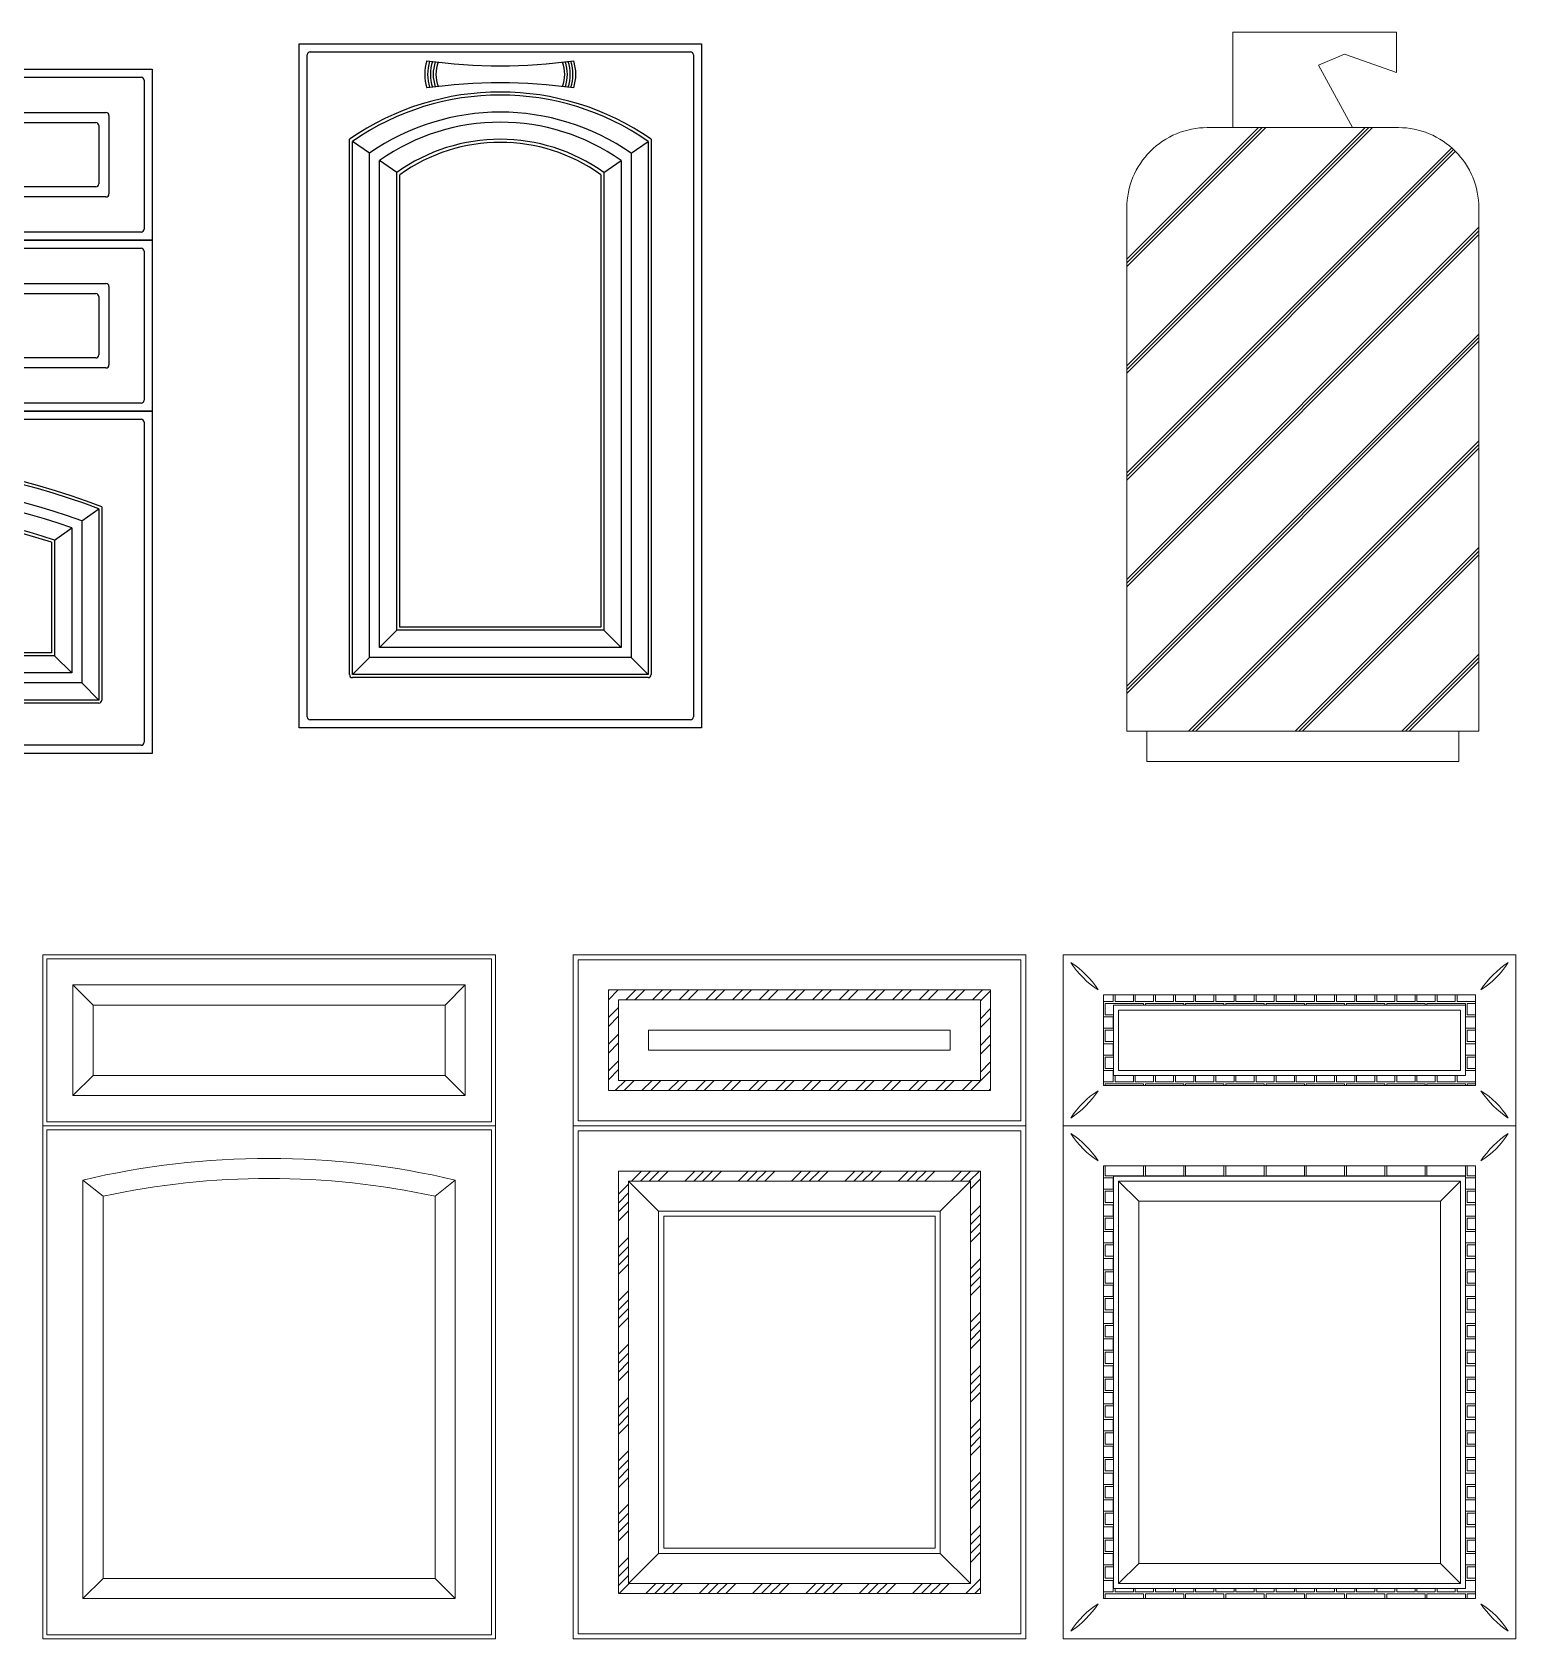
# Model space of a CAD drawing. Header units: millimetres. Extents: x 351279 to 387190, y -1289537 to -1277077.
# Drawn here: x 356381 to 357856, y -1280500 to -1278903 of the extents above; entities that cross this region are included whole.
import ezdxf

# ---------------------------------------------------------------- set-up
doc = ezdxf.new("R2010")
doc.units = ezdxf.units.MM
doc.header["$LTSCALE"] = 20
doc.layers.add('图层12', color=8, linetype='Continuous', lineweight=5)
pattern_1 = [(0, (272768.11, -1340287.405), (0, 26.67), [38.125, -1.875]), (0, (272768.11, -1340276.155), (0, 26.67), [38.125, -1.875]), (0, (272778.11, -1340274.07), (0, 26.67), [18.125, -1.875]), (0, (272778.11, -1340262.82), (0, 26.67), [18.125, -1.875]), (90, (272768.11, -1340287.405), (-40, 2e-15), [11.25, -15.42]), (90, (272766.234, -1340287.405), (-40, 2e-15), [11.25, -15.42]), (90, (272778.11, -1340274.07), (-20, 1e-15), [11.25, -15.42]), (90, (272776.234, -1340274.07), (-20, 1e-15), [11.25, -15.42])]

# ---------------------------------------------------------------- blocks, each defined once
blk = doc.blocks.new('UKHGK')
for centre, radius, start, end in [((8992.6, 3373.5), 46.6, 163.1461, 196.8539), ((9021, 3917.4), 535.4, 262.1635, 277.8365), ((8992.6, 3373.5), 43.8, 162.5653, 197.4347), ((8992.6, 3373.5), 41.1, 161.8847, 198.1153), ((8992.6, 3373.5), 38.3, 161.0822, 198.9178), ((8992.6, 3373.5), 35.6, 160.1282, 199.8718), ((9049.5, 3373.5), 35.6, 340.1282, 19.8718), ((9049.5, 3373.5), 38.3, 341.0822, 18.9178), ((9049.5, 3373.5), 41.1, 341.8847, 18.1153), ((9049.5, 3373.5), 43.8, 342.5653, 17.4347), ((9049.5, 3373.5), 46.6, 343.1461, 16.8539), ((9021, 2829.6), 535.4, 82.1635, 97.8365)]:
    blk.add_arc(centre, radius, start, end)
blk = doc.blocks.new('R-D')
for p, q in [((6480.4, 5835.4), (7085.4, 5835.4)), ((6480.4, 5665.4), (6480.4, 5835.4)), ((7085.4, 5835.4), (7085.4, 5665.4)), ((6488.4, 5676.4), (6488.4, 5824.4)), ((6491.4, 5827.4), (7074.4, 5827.4)), ((7077.4, 5824.4), (7077.4, 5676.4)), ((6523.4, 5711.4), (6523.4, 5789.4)), ((6526.4, 5792.4), (7039.4, 5792.4)), ((6536.4, 5782.4), (7029.4, 5782.4)), ((7042.4, 5789.4), (7042.4, 5711.4)), ((6533.4, 5721.4), (6533.4, 5779.4)), ((7032.4, 5779.4), (7032.4, 5721.4)), ((7029.4, 5718.4), (6536.4, 5718.4)), ((7039.4, 5708.4), (6526.4, 5708.4)), ((7074.4, 5673.4), (6491.4, 5673.4)), ((7085.4, 5665.4), (6480.4, 5665.4)), ((6480.4, 5495.4), (6480.4, 5665.4)), ((6480.4, 5665.4), (7085.4, 5665.4)), ((6488.4, 5506.4), (6488.4, 5654.4)), ((6491.4, 5657.4), (7074.4, 5657.4)), ((7077.4, 5654.4), (7077.4, 5506.4)), ((7085.4, 5665.4), (7085.4, 5495.4)), ((6526.4, 5622.4), (7039.4, 5622.4)), ((6523.4, 5541.4), (6523.4, 5619.4)), ((6533.4, 5551.4), (6533.4, 5609.4)), ((6536.4, 5612.4), (7029.4, 5612.4)), ((7032.4, 5609.4), (7032.4, 5551.4)), ((7042.4, 5619.4), (7042.4, 5541.4)), ((7029.4, 5548.4), (6536.4, 5548.4)), ((7039.4, 5538.4), (6526.4, 5538.4)), ((6480.4, 5495.4), (7085.4, 5495.4)), ((6480.4, 5155.4), (6480.4, 5495.4)), ((7085.4, 5495.4), (6480.4, 5495.4)), ((7074.4, 5503.4), (6491.4, 5503.4)), ((7085.4, 5495.4), (7085.4, 5155.4)), ((6488.4, 5166.4), (6488.4, 5484.4)), ((6491.4, 5487.4), (7074.4, 5487.4)), ((7077.4, 5484.4), (7077.4, 5166.4)), ((6530.4, 5208.4), (6530.4, 5400.4)), ((6550.4, 5386.5), (6533.4, 5398.3)), ((6533.4, 5208.4), (6533.4, 5398.3)), ((7015.4, 5386.5), (7032.4, 5398.3)), ((7032.4, 5398.3), (7032.4, 5208.4)), ((7035.4, 5400.4), (7035.4, 5208.4)), ((6550.4, 5225.4), (6550.4, 5386.5)), ((7015.4, 5386.5), (7015.4, 5225.4)), ((6577.4, 5367.3), (6560.4, 5379.5)), ((6560.4, 5235.4), (6560.4, 5379.5)), ((6577.4, 5252.4), (6577.4, 5367.3)), ((6988.4, 5367.3), (7005.4, 5379.5)), ((6988.4, 5367.3), (6988.4, 5252.4)), ((7005.4, 5379.5), (7005.4, 5235.4)), ((6580.4, 5255.4), (6580.4, 5365.2)), ((6985.4, 5365.2), (6985.4, 5255.4)), ((6985.4, 5255.4), (6580.4, 5255.4)), ((6577.4, 5252.4), (6560.4, 5235.4)), ((6988.4, 5252.4), (6577.4, 5252.4)), ((6988.4, 5252.4), (7005.4, 5235.4)), ((6550.4, 5225.4), (6533.4, 5208.4)), ((7015.4, 5225.4), (6550.4, 5225.4)), ((7005.4, 5235.4), (6560.4, 5235.4)), ((7015.4, 5225.4), (7032.4, 5208.4)), ((7032.4, 5208.4), (6533.4, 5208.4)), ((7032.4, 5205.4), (6533.4, 5205.4)), ((7074.4, 5163.4), (6491.4, 5163.4)), ((7085.4, 5155.4), (6480.4, 5155.4))]:
    blk.add_line(p, q)
for centre, radius, start, end in [((6491.4, 5824.4), 3, 90, 180), ((7074.4, 5824.4), 3, 360, 90), ((6526.4, 5789.4), 3, 90, 180), ((6536.4, 5779.4), 3, 90, 180), ((7029.4, 5779.4), 3, 360, 90), ((7039.4, 5789.4), 3, 360, 90), ((6536.4, 5721.4), 3, 180, 270), ((7029.4, 5721.4), 3, 270, 360), ((6526.4, 5711.4), 3, 180, 270), ((7039.4, 5711.4), 3, 270, 360), ((6491.4, 5676.4), 3, 180, 270), ((7074.4, 5676.4), 3, 270, 360), ((6491.4, 5654.4), 3, 90, 180), ((7074.4, 5654.4), 3, 360, 90), ((6526.4, 5619.4), 3, 90, 180), ((7039.4, 5619.4), 3, 360, 90), ((6536.4, 5609.4), 3, 90, 180), ((7029.4, 5609.4), 3, 360, 90), ((6536.4, 5551.4), 3, 180, 270), ((7029.4, 5551.4), 3, 270, 360), ((6526.4, 5541.4), 3, 180, 270), ((7039.4, 5541.4), 3, 270, 360), ((6491.4, 5506.4), 3, 180, 270), ((7074.4, 5506.4), 3, 270, 360), ((6491.4, 5484.4), 3, 90, 180), ((7074.4, 5484.4), 3, 0, 90), ((6782.9, 4745.6), 701.8, 68.9114, 111.0886), ((6782.9, 4745.6), 698.8, 69.0801, 110.9199), ((6782.9, 4745.6), 681.8, 70.0604, 109.9396), ((6782.9, 4745.6), 671.8, 70.6571, 109.3429), ((6782.9, 4745.6), 654.8, 71.7082, 108.2918), ((6782.9, 4745.6), 651.8, 71.8987, 108.1013), ((6533.4, 5208.4), 3, 180, 270), ((7032.4, 5208.4), 3, 270, 360), ((6491.4, 5166.4), 3, 180, 270), ((7074.4, 5166.4), 3, 270, 360)]:
    blk.add_arc(centre, radius, start, end)
for p in [(-2238.1, 2436.3), (-2238.1, 2266.3), (-2238.1, 2092.3)]:
    blk.add_blockref('UKHGK', p)
blk = doc.blocks.new('rhdrghfdh')
at = {"lineweight": 5}
h = blk.add_hatch(dxfattribs=at)
h.set_pattern_fill('JIS_RC_15', color=252, scale=5, style=0)
h.paths.add_polyline_path([(-132586, 7949.5), (-132236, 7949.5), (-132236, 8469.5, 0.414214), (-132316, 8549.5), (-132506, 8549.5, 0.414214), (-132586, 8469.5)])
at = {"color": 4, "lineweight": 5}
for p, q in [((-132480.5, 8549.5), (-132480.5, 8644.4)), ((-132480.5, 8644.4), (-132318, 8644.4)), ((-132318, 8644.4), (-132318, 8604.2)), ((-132369.6, 8622.5), (-132395.3, 8611.5)), ((-132395.3, 8611.5), (-132361.7, 8549.5)), ((-132318, 8604.2), (-132369.6, 8622.5))]:
    blk.add_line(p, q, dxfattribs=at)
blk.add_lwpolyline([(-132506, 8549.5), (-132316, 8549.5, -0.414214), (-132236, 8469.5), (-132236, 7949.5), (-132586, 7949.5), (-132586, 8469.5, -0.414214)], format="xyb", close=True, dxfattribs=at)
blk.add_lwpolyline([(-132566, 7919.5), (-132566, 7949.5), (-132256, 7949.5), (-132256, 7919.5)], close=True, dxfattribs=at)

msp = doc.modelspace()

# ---------------------------------------------------------------- hatches: boundary and pattern name
at = {"lineweight": 5}
h = msp.add_hatch(dxfattribs=at)
h.set_pattern_fill('AR-BRELM', color=25, scale=5, style=0)
h.set_pattern_definition(pattern_1)
h.paths.add_polyline_path([(357446.493, -1279860.137), (357816.493, -1279860.137), (357816.493, -1279950.137), (357446.493, -1279950.137)])
h.paths.add_polyline_path([(357456.493, -1279870.137), (357806.493, -1279870.137), (357806.493, -1279940.137), (357456.493, -1279940.137)], flags=16)
h = msp.add_hatch(dxfattribs=at)
h.set_pattern_fill('ANSI34', color=25, scale=50, style=0)
h.set_pattern_definition([(45, (273029.183, -1340287.405), (-26.516504, 26.516504), []), (45, (273038.02, -1340287.405), (-26.516504, 26.516504), []), (45, (273046.86, -1340287.405), (-26.516504, 26.516504), []), (45, (273055.7, -1340287.405), (-26.516504, 26.516504), [])])
h.paths.add_polyline_path([(356964.214, -1280455.137), (357324.214, -1280455.137), (357324.214, -1280035.137), (356964.214, -1280035.137)])
h.paths.add_polyline_path([(356974.214, -1280445.137), (357314.214, -1280445.137), (357314.214, -1280045.137), (356974.214, -1280045.137)], flags=16)
h = msp.add_hatch(dxfattribs=at)
h.set_pattern_fill('AR-BRELM', color=25, scale=5, style=0)
h.set_pattern_definition(pattern_1)
h.paths.add_polyline_path([(357446.493, -1280030.137), (357816.493, -1280030.137), (357816.493, -1280460.137), (357446.493, -1280460.137)])
h.paths.add_polyline_path([(357456.493, -1280040.137), (357806.493, -1280040.137), (357806.493, -1280450.137), (357456.493, -1280450.137)], flags=16)

# ---------------------------------------------------------------- linework, layer by layer
for p, q in [((356646.785, -1279594.718), (356646.785, -1278914.718)), ((356646.785, -1278914.718), (357046.785, -1278914.718)), ((357046.785, -1278914.718), (357046.785, -1279594.718)), ((356654.785, -1279583.718), (356654.785, -1278925.718)), ((356657.785, -1278922.718), (357035.785, -1278922.718)), ((357038.785, -1278925.718), (357038.785, -1279583.718)), ((356696.785, -1279541.718), (356696.785, -1279009.718)), ((356699.785, -1279541.718), (356699.785, -1279011.78)), ((356716.785, -1279023.588), (356699.785, -1279011.78)), ((356976.785, -1279023.588), (356993.785, -1279011.78)), ((356993.785, -1279011.78), (356993.785, -1279541.718)), ((356996.785, -1279009.718), (356996.785, -1279541.718)), ((356716.785, -1279524.718), (356716.785, -1279023.588)), ((356976.785, -1279023.588), (356976.785, -1279524.718)), ((356726.785, -1279514.718), (356726.785, -1279030.637)), ((356743.785, -1279042.803), (356726.785, -1279030.637)), ((356743.785, -1279497.718), (356743.785, -1279042.803)), ((356746.785, -1279494.718), (356746.785, -1279044.975)), ((356946.785, -1279044.975), (356946.785, -1279494.718)), ((356949.785, -1279042.803), (356966.785, -1279030.637)), ((356949.785, -1279042.803), (356949.785, -1279497.718)), ((356966.785, -1279030.637), (356966.785, -1279514.718)), ((356743.785, -1279497.718), (356726.785, -1279514.718)), ((356949.785, -1279497.718), (356743.785, -1279497.718)), ((356946.785, -1279494.718), (356746.785, -1279494.718)), ((356949.785, -1279497.718), (356966.785, -1279514.718)), ((356966.785, -1279514.718), (356726.785, -1279514.718)), ((356716.785, -1279524.718), (356699.785, -1279541.718)), ((356976.785, -1279524.718), (356716.785, -1279524.718)), ((356976.785, -1279524.718), (356993.785, -1279541.718)), ((356993.785, -1279541.718), (356699.785, -1279541.718)), ((356993.785, -1279544.718), (356699.785, -1279544.718)), ((357035.785, -1279586.718), (356657.785, -1279586.718)), ((357046.785, -1279594.718), (356646.785, -1279594.718))]:
    msp.add_line(p, q)
at = {"color": 44, "lineweight": 5}
for p, q in [((356391.882, -1280500.137), (356391.882, -1279820.137)), ((356391.882, -1279820.137), (356841.882, -1279820.137)), ((356841.882, -1279820.137), (356841.882, -1280500.137)), ((356919.214, -1280500.137), (356919.214, -1279820.137)), ((356919.214, -1279820.137), (357369.214, -1279820.137)), ((357369.214, -1279820.137), (357369.214, -1280500.137)), ((357406.493, -1280500.137), (357406.493, -1279820.137)), ((357406.493, -1279820.137), (357856.493, -1279820.137)), ((357856.493, -1279820.137), (357856.493, -1280500.137)), ((356391.882, -1279990.137), (356841.882, -1279990.137)), ((356919.214, -1279990.137), (357369.214, -1279990.137)), ((357406.493, -1279990.137), (357856.493, -1279990.137)), ((356431.882, -1280460.137), (356431.882, -1280044.137)), ((356801.882, -1280044.137), (356801.882, -1280460.137)), ((356801.882, -1280460.137), (356431.882, -1280460.137)), ((356841.882, -1280500.137), (356391.882, -1280500.137)), ((357369.214, -1280500.137), (356919.214, -1280500.137)), ((357856.493, -1280500.137), (357406.493, -1280500.137))]:
    msp.add_line(p, q, dxfattribs=at)
at = {"color": 25, "lineweight": 5}
for p, q in [((356954.214, -1279855.996), (356955.073, -1279855.137)), ((356954.214, -1279864.835), (356963.912, -1279855.137)), ((356971.59, -1279865.137), (356981.59, -1279855.137)), ((356980.429, -1279865.137), (356990.429, -1279855.137)), ((356998.106, -1279865.137), (357008.106, -1279855.137)), ((357006.945, -1279865.137), (357016.945, -1279855.137)), ((357024.623, -1279865.137), (357034.623, -1279855.137)), ((357033.462, -1279865.137), (357043.462, -1279855.137)), ((357051.139, -1279865.137), (357061.139, -1279855.137)), ((357059.978, -1279865.137), (357069.978, -1279855.137)), ((357077.656, -1279865.137), (357087.656, -1279855.137)), ((357086.495, -1279865.137), (357096.495, -1279855.137)), ((357104.172, -1279865.137), (357114.172, -1279855.137)), ((357113.011, -1279865.137), (357123.011, -1279855.137)), ((357130.689, -1279865.137), (357140.689, -1279855.137)), ((357139.528, -1279865.137), (357149.528, -1279855.137)), ((357157.205, -1279865.137), (357167.205, -1279855.137)), ((357166.044, -1279865.137), (357176.044, -1279855.137)), ((357183.722, -1279865.137), (357193.722, -1279855.137)), ((357192.561, -1279865.137), (357202.561, -1279855.137)), ((357210.238, -1279865.137), (357220.238, -1279855.137)), ((357219.077, -1279865.137), (357229.077, -1279855.137)), ((357236.755, -1279865.137), (357246.755, -1279855.137)), ((357245.594, -1279865.137), (357255.594, -1279855.137)), ((357263.271, -1279865.137), (357273.271, -1279855.137)), ((357272.11, -1279865.137), (357282.11, -1279855.137)), ((357289.788, -1279865.137), (357299.788, -1279855.137)), ((357298.627, -1279865.137), (357308.627, -1279855.137)), ((357316.304, -1279865.137), (357326.304, -1279855.137)), ((357324.214, -1279866.066), (357334.214, -1279856.066)), ((356954.214, -1279882.513), (356964.214, -1279872.513)), ((357324.214, -1279883.744), (357334.214, -1279873.744)), ((356954.214, -1279891.352), (356964.214, -1279881.352)), ((357324.214, -1279892.583), (357334.214, -1279882.583)), ((356954.214, -1279909.029), (356964.214, -1279899.029)), ((357324.214, -1279910.26), (357334.214, -1279900.26)), ((356954.214, -1279917.868), (356964.214, -1279907.868)), ((357324.214, -1279919.099), (357334.214, -1279909.099)), ((356954.214, -1279935.546), (356964.214, -1279925.546)), ((356954.214, -1279944.385), (356964.214, -1279934.385)), ((357314.693, -1279955.137), (357334.214, -1279935.616)), ((357324.214, -1279936.777), (357334.214, -1279926.777)), ((356961.139, -1279955.137), (356971.139, -1279945.137)), ((356969.978, -1279955.137), (356979.978, -1279945.137)), ((356987.656, -1279955.137), (356997.656, -1279945.137)), ((356996.495, -1279955.137), (357006.495, -1279945.137)), ((357014.172, -1279955.137), (357024.172, -1279945.137)), ((357023.011, -1279955.137), (357033.011, -1279945.137)), ((357040.689, -1279955.137), (357050.689, -1279945.137)), ((357049.528, -1279955.137), (357059.528, -1279945.137)), ((357067.205, -1279955.137), (357077.205, -1279945.137)), ((357076.044, -1279955.137), (357086.044, -1279945.137)), ((357093.722, -1279955.137), (357103.722, -1279945.137)), ((357102.561, -1279955.137), (357112.561, -1279945.137)), ((357120.238, -1279955.137), (357130.238, -1279945.137)), ((357129.077, -1279955.137), (357139.077, -1279945.137)), ((357146.755, -1279955.137), (357156.755, -1279945.137)), ((357155.594, -1279955.137), (357165.594, -1279945.137)), ((357173.271, -1279955.137), (357183.271, -1279945.137)), ((357182.11, -1279955.137), (357192.11, -1279945.137)), ((357199.788, -1279955.137), (357209.788, -1279945.137)), ((357208.627, -1279955.137), (357218.627, -1279945.137)), ((357226.304, -1279955.137), (357236.304, -1279945.137)), ((357235.143, -1279955.137), (357245.143, -1279945.137)), ((357252.821, -1279955.137), (357262.821, -1279945.137)), ((357261.66, -1279955.137), (357271.66, -1279945.137)), ((357279.337, -1279955.137), (357289.337, -1279945.137)), ((357288.176, -1279955.137), (357298.176, -1279945.137)), ((357305.854, -1279955.137), (357315.854, -1279945.137)), ((357332.37, -1279955.137), (357334.214, -1279953.293))]:
    msp.add_line(p, q, dxfattribs=at)
at = {"color": 250, "lineweight": 5}
for p, q in [((357004.214, -1280075.137), (356974.214, -1280045.137)), ((357284.214, -1280075.137), (357314.214, -1280045.137)), ((357481.493, -1280065.137), (357461.493, -1280045.137)), ((357781.493, -1280065.137), (357801.493, -1280045.137)), ((357004.214, -1280415.137), (356974.214, -1280445.137)), ((357284.214, -1280415.137), (357314.214, -1280445.137)), ((357481.493, -1280425.137), (357461.493, -1280445.137)), ((357781.493, -1280425.137), (357801.493, -1280445.137))]:
    msp.add_line(p, q, dxfattribs=at)
at = {"color": 44, "lineweight": 5}
for points in [[(356391.882, -1279820.137), (356841.882, -1279820.137), (356841.882, -1279990.137), (356391.882, -1279990.137)], [(356919.214, -1279820.137), (357369.214, -1279820.137), (357369.214, -1279990.137), (356919.214, -1279990.137)], [(357406.493, -1279820.137), (357856.493, -1279820.137), (357856.493, -1279990.137), (357406.493, -1279990.137)], [(356421.882, -1279850.137), (356811.882, -1279850.137), (356811.882, -1279960.137), (356421.882, -1279960.137)], [(356954.214, -1279855.137), (357334.214, -1279855.137), (357334.214, -1279955.137), (356954.214, -1279955.137)], [(357456.493, -1279870.137), (357806.493, -1279870.137), (357806.493, -1279940.137), (357456.493, -1279940.137)], [(356391.882, -1279990.137), (356841.882, -1279990.137), (356841.882, -1280500.137), (356391.882, -1280500.137)], [(356919.214, -1279990.137), (357369.214, -1279990.137), (357369.214, -1280500.137), (356919.214, -1280500.137)], [(357406.493, -1279990.137), (357856.493, -1279990.137), (357856.493, -1280500.137), (357406.493, -1280500.137)], [(356964.214, -1280035.137), (357324.214, -1280035.137), (357324.214, -1280455.137), (356964.214, -1280455.137)], [(357456.493, -1280040.137), (357806.493, -1280040.137), (357806.493, -1280450.137), (357456.493, -1280450.137)]]:
    msp.add_lwpolyline(points, close=True, dxfattribs=at)
at = {"color": 250, "lineweight": 5}
for points in [[(357461.493, -1280045.137), (357801.493, -1280045.137), (357801.493, -1280445.137), (357461.493, -1280445.137)], [(357004.214, -1280075.137), (357284.214, -1280075.137), (357284.214, -1280415.137), (357004.214, -1280415.137)]]:
    msp.add_lwpolyline(points, close=True, dxfattribs=at)
for centre, radius, start, end in [((356657.785, -1278925.718), 3, 90, 180), ((357035.785, -1278925.718), 3, 0, 90), ((356846.785, -1279225.58), 262.862, 55.204974, 124.795026), ((356846.785, -1279223.315), 257.597, 55.203784, 124.796216), ((356846.785, -1279209.908), 227.189, 55.095491, 124.904509), ((356846.785, -1279201.559), 208.84, 54.928262, 125.071738), ((356846.785, -1279186.592), 176.874, 54.384931, 125.615069), ((356846.785, -1279183.855), 171.136, 54.24434, 125.75566), ((356699.785, -1279541.718), 3, 180, 270), ((356993.785, -1279541.718), 3, 270, 0), ((356657.785, -1279583.718), 3, 180, 270), ((357035.785, -1279583.718), 3, 270, 0)]:
    msp.add_arc(centre, radius, start, end)
for centre, radius, start, end in [((357356.874, -1279912.226), 102.036, 34.122885, 55.877115), ((357485.567, -1279783.533), 84.033, 211.754032, 238.245968), ((357906.113, -1279912.226), 102.036, 124.122885, 145.877115), ((357777.419, -1279783.533), 84.033, 301.754032, 328.245968), ((357356.874, -1279898.048), 102.036, 304.122885, 325.877115), ((357485.567, -1280026.742), 84.033, 121.754032, 148.245968), ((357906.113, -1279898.048), 102.036, 214.122885, 235.877115), ((357777.419, -1280026.742), 84.033, 31.754032, 58.245968), ((357356.874, -1280082.226), 102.036, 34.122885, 55.877115), ((357485.567, -1279953.533), 84.033, 211.754032, 238.245968), ((357906.113, -1280082.226), 102.036, 124.122885, 145.877115), ((357777.419, -1279953.533), 84.033, 301.754032, 328.245968), ((357356.874, -1280408.048), 102.036, 304.122885, 325.877115), ((357485.567, -1280536.742), 84.033, 121.754032, 148.245968), ((357906.113, -1280408.048), 102.036, 214.122885, 235.877115), ((357777.419, -1280536.742), 84.033, 31.754032, 58.245968)]:
    msp.add_arc(centre, radius, start, end, dxfattribs=at)
at = {"color": 44, "lineweight": 5}
msp.add_arc((356616.882, -1280826.305), 803.748, 76.692826, 103.307174, dxfattribs=at)
at = {"layer": '图层12', "lineweight": 5}
for p, q in [((356441.882, -1279870.137), (356421.882, -1279850.137)), ((356791.882, -1279870.137), (356811.882, -1279850.137)), ((356421.882, -1279960.137), (356441.882, -1279940.137)), ((356791.882, -1279940.137), (356811.882, -1279960.137)), ((356451.882, -1280060.122), (356431.882, -1280044.137)), ((356781.882, -1280060.122), (356801.882, -1280044.137)), ((356451.882, -1280440.137), (356451.882, -1280060.122)), ((356781.882, -1280060.122), (356781.882, -1280440.137)), ((356451.882, -1280440.137), (356431.882, -1280460.137)), ((356781.882, -1280440.137), (356451.882, -1280440.137)), ((356781.882, -1280440.137), (356801.882, -1280460.137))]:
    msp.add_line(p, q, dxfattribs=at)
for points in [[(356395.882, -1279824.137), (356837.882, -1279824.137), (356837.882, -1279986.137), (356395.882, -1279986.137)], [(356924.214, -1279825.137), (357364.214, -1279825.137), (357364.214, -1279985.137), (356924.214, -1279985.137)], [(356441.882, -1279870.137), (356791.882, -1279870.137), (356791.882, -1279940.137), (356441.882, -1279940.137)], [(356964.214, -1279865.137), (357324.214, -1279865.137), (357324.214, -1279945.137), (356964.214, -1279945.137)], [(357446.493, -1279860.137), (357816.493, -1279860.137), (357816.493, -1279950.137), (357446.493, -1279950.137)], [(357461.493, -1279875.137), (357801.493, -1279875.137), (357801.493, -1279935.137), (357461.493, -1279935.137)], [(356994.214, -1279895.137), (357294.214, -1279895.137), (357294.214, -1279915.137), (356994.214, -1279915.137)], [(356395.882, -1279994.137), (356837.882, -1279994.137), (356837.882, -1280496.137), (356395.882, -1280496.137)], [(356924.214, -1279995.137), (357364.214, -1279995.137), (357364.214, -1280495.137), (356924.214, -1280495.137)], [(357446.493, -1280030.137), (357816.493, -1280030.137), (357816.493, -1280460.137), (357446.493, -1280460.137)], [(356974.214, -1280045.137), (357314.214, -1280045.137), (357314.214, -1280445.137), (356974.214, -1280445.137)], [(357481.493, -1280065.137), (357781.493, -1280065.137), (357781.493, -1280425.137), (357481.493, -1280425.137)], [(357009.214, -1280080.137), (357279.214, -1280080.137), (357279.214, -1280410.137), (357009.214, -1280410.137)]]:
    msp.add_lwpolyline(points, close=True, dxfattribs=at)
msp.add_arc((356616.882, -1280826.305), 783.748, 77.846774, 102.153226, dxfattribs=at)

# ---------------------------------------------------------------- block references
at = {"lineweight": 5}
msp.add_blockref('rhdrghfdh', (490055.693, -1287547.56), dxfattribs=at)
for name, p in [('UKHGK', (347825.74, -1282318.645)), ('R-D', (349415.257, -1284775.408))]:
    msp.add_blockref(name, p)

doc.saveas('drawing.dxf')
